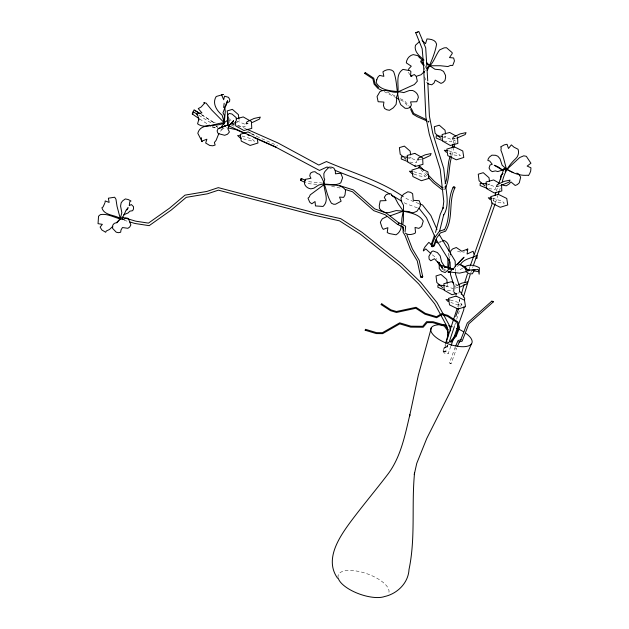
<?xml version="1.0" encoding="UTF-8"?>
<svg xmlns="http://www.w3.org/2000/svg" width="629" height="629" viewBox="0 0 629 629"><rect width="100%" height="100%" fill="white"/><g stroke="black" fill="none" stroke-linecap="round" stroke-linejoin="round"><path stroke-width="0.47" stroke-dasharray="3.15 2.36" d="M229.09 122.757L229.223 120.383L231.008 120.556M458.8 307.353L459.453 299.16M424.622 69.512L424.889 67.798M448.163 256.278L448.713 252.85M449.601 258.181L450.097 255.453M450.246 155.308L451.598 149.773M453.179 143.318L453.855 140.558L455.443 140.935L454.995 142.767M451.85 155.615L453.651 148.271M457.739 306.598L459.768 299.616M460.703 306.527L462.221 301.291M496.375 191.074L497.248 188.33M454.657 325.61L455.522 322.881M456.685 319.241L459.587 310.136M499.67 190.044L500.252 188.213M493.073 201.052L494.276 197.435M495.479 202.758L497.901 195.517M444.302 186.483L443.72 188.142L444.341 187.985M469.085 269.22L470.052 266.452M470.83 272.789L473.087 266.334M428.561 122.773L429.23 120.886M447.919 344.802L445.434 351.8L444.797 352.098L442.918 351.061L445.371 344.134M450.82 346.304L448.225 353.624L446.433 353.883L444.003 352.877L443.382 351.611L445.992 344.236M445.922 347.436L444.923 347.2L445.922 347.436L446.826 344.881M455.137 348.136L456.544 348.387L451.174 363.546L450.576 363.633L449.562 362.878L454.948 347.648L456.355 347.9M222.595 128.929L219.151 132.609M462.732 268.111L457.888 271.02M457.024 266.397L459.524 264.935M439.506 242.676L441.173 241.725M428.577 121.106L427.979 121.428L429.041 121.082M455.011 286.368L457.558 285.165M442.918 351.061L443.563 350.762L445.434 351.8M438.555 242.291L441.11 241.284M234.924 122.804L239.248 121.483L239.036 119.769M221.023 129.244L226.582 127.553M443.374 137.586L445.859 136.823L445.631 134.952M408.473 158.5L410.957 157.745L410.721 155.866M487.349 185.075L489.834 184.313L489.598 182.441M445.922 286.572L447.581 286.061L447.353 284.182M457.692 293.193L459.579 292.682M420.07 159.436L421.768 159.066M498.097 186.192L499.796 185.83M454.995 288.121L458.392 287.39M443.382 351.611L445.183 351.352L447.604 352.358L448.225 353.624M449.562 362.878L451.174 363.546M462.85 252.111L464.595 251.962M455.443 140.935L453.855 140.558M443.697 141.077L451.41 141.832L451.536 139.552L443.964 136.524M236.991 125.926L245.035 126.712L245.168 124.33L237.267 121.169M409.762 162.093L416.5 162.754L416.634 160.474L409.062 157.439M488.639 188.669L495.377 189.321L495.51 187.041L487.939 184.014M443.28 189.518L444.907 189.683M447.345 290.504L453.132 291.07M448.524 150.756L458.258 153.68L460.397 155.74L454.484 155.064L449.114 153.24M242.031 136.021L252.19 139.072L254.415 141.218L248.243 140.519L242.362 138.522M413.623 171.67L423.356 174.595L425.495 176.655L419.582 175.978L414.212 174.162M492.499 198.245L502.233 201.17L504.372 203.23L498.451 202.554L493.089 200.73M450.246 299.994L459.988 302.919L462.118 304.979L456.206 304.302L450.836 302.478M322.724 183.078L308.171 181.647L306.449 180.853M316.796 184.383L307.581 183.589L305.804 182.764M331.609 186.318L341.751 188.37M213.561 122.396L215.275 122.82M212.012 126.696L216.604 127.821M212.28 127.105L216.651 128.174M124.078 220.252L127.75 221.337M457.55 251.175L461.104 252.26M417.357 207.837L405.461 203.489L402.151 201.484M418.945 203.623L408.001 199.417L403.118 196.46M445.686 285.755L453.257 288.79M329.698 168.108L331.491 168.855M238.006 125.305L245.978 128.827M231.142 124.919L234.719 126.523M251.702 134.119L277.617 145.716M251.262 133.482L256.899 136.249M387.26 92.038L395.067 96.025M400.272 98.682L404.612 100.899L409.015 105.994M384.036 91.52L395.319 97.275M400.524 99.932L403.991 101.701L408.245 106.623M442.179 269.259L445.34 270.887M455.333 283.931L458.478 285.723M216.046 126.287L217.744 127.255M201.681 114.8L215.684 123.575M198.858 115.296L212.044 123.551M216.164 126.138L217.807 127.168M199.535 118.905L207.499 124.031M201.406 114.517L213.829 122.812M443.508 268.552L445.678 270.163M432.327 254.816L436.046 257.764L436.77 259.313M228.697 118.37L231.378 120.721M425.739 172.346L427.075 173.746M420.801 169.594L428.019 177.166M408.418 72.256L409.778 74.694M424.536 65.062L425.912 67.586L425.408 70.519M424.599 76.982L426.714 82.706M455.404 268.567L455.49 271.374M415.36 164.79L415.368 165.23M338.111 577.689A26.811 10.819 19.5 0 1 365.543 573.255A26.811 10.819 19.5 0 1 388.235 594.02M447.832 345.903L447.298 346.453L445.623 345.958L445.12 345.101L446.488 345.069L447.832 345.903"/><path stroke-width="0.94" d="M447.864 268.096L447.887 257.984M419.323 57.774L419.331 57.239M447.62 337.71L447.722 330.862L444.333 326.081L432.838 322.661L427.107 322.614L423.175 327.245L410.651 327.135L399.769 323.864L382.652 333.645L376.315 333.59L365.205 330.249L365.591 329.352L376.551 332.647L382.385 332.702L399.69 322.826L410.886 326.192L422.696 326.302L426.627 321.663L433.066 321.726L445.049 325.279L448.249 329.793M230.521 123.842L234.837 122.97L236.276 120.682L236.292 117.733L232.007 114.03L229.176 113.448L227.517 115.154L227.769 120.115L224.254 122.765L220.96 127.538L218.137 128.678L217.115 130.879L217.626 132.57L218.334 133.639L224.734 135.29L227.525 134.213L229.404 132.011L227.855 128.764L228.649 126.115L233.524 120.799L228.649 126.115M223.782 124.526L224.419 115.563L222.973 112.803L227.509 100.711L225.599 106.38M448.988 251.136C449.955 246.78 448.029 241.906 443.673 240.286L442.006 241.245M402.686 226.259L402.623 228.044L403.574 230.835M453.768 290.755L454.154 285.936L450.498 274.574L450.411 271.704M464.005 306.85L463.777 309.712L451.142 345.392M464.532 300.167L464.689 298.256L460.349 291.777M218.939 133.379L216.022 140.495L214.363 142.5L215.157 145.04L212.791 145.786L209.787 145.496L205.667 143.019L206.886 139.229L201.602 141.21L202.106 141.674L197.805 133.285C200.785 121.861 216.565 127.836 224.254 122.765L225.292 111.364L224.671 106.867M408.583 70.55L408.748 68.844L411.272 66.202L406.295 62.853C406.641 58.929 409.322 55.509 413.206 54.605L417.75 55.643L422.57 60.4M365.591 329.352L365.205 330.249M405.06 231.708L405.666 226.526L405.147 225.905L398.409 222.572L386.151 212.964L374.68 208.867L353.349 189.911L339.636 185.61M223.657 107.535L224.168 103.266M450.262 254.541L450.765 250.845L452.558 248.974L456.316 247.504L461.804 251.246L467.764 249.053L467.103 254.014L473.102 251.27L473.92 254.069M401.263 225.544C401.302 229.286 399.321 232.974 396.026 234.806L389.265 233.54L387.228 232.541L387.873 227.69L383.25 229.341L381.976 227.336L380.364 222.407L380.875 221.164L382.338 218.806L386.662 216.612M104.98 202.672L105.224 200.918L109.139 202.428L108.369 198.206L114.659 197.223L115.948 199.196L117.033 206.288L120.281 218.538L116.837 222.863M382.306 90.631L377.966 88.422L374.113 84.168L372.863 78.79L364.749 73.436L365.292 72.594L373.752 78.185L375.033 83.696L378.579 87.612M402.749 224.474L403.393 220.755L403.472 205.251L401.223 201.036L401.043 197.986L403.346 194.377L407.851 191.766L410.643 192.348L412.624 193.685L413.253 200.352L419.158 200.706L420.258 203.34L420.345 206.1L416.933 211.242L413.222 212.775L410.737 212.437L409.204 211.564L396.16 210.581L388.919 212.618L385.105 212.633L380.859 210.133L379.405 208.325L379.279 205.486L380.238 200.832L386.096 200.596L384.272 197.333L386.12 194.723L388.777 193.779L391.026 193.85L392.41 196.083L394.847 197.553L398.181 203.788L403.268 211.108C410.611 213.034 418.977 213.978 423.262 221.038L421.65 226.385L418.867 228.382L415.03 227.454L415.502 232.172L415.006 233.32C411.924 234.578 407.946 235.45 405.194 233.021M449.444 259.093L448.626 268.127M401.577 223.853L401.931 218.184L403.268 211.108L390.184 215.826M126.854 210.023L128.135 207.672L126.099 210.212L123.473 216.046L116.444 222.666L114.219 223.413L112.748 225.182L112.567 228.335L116.231 232.195L118.527 232.675L120.682 232.227L120.988 229.986L122.451 227.541L127.884 228.303L129.708 227.03L130.863 224.891L128.788 219.521L127.671 218.224L125.808 217.964L123.827 219.521C115.846 218.798 108.361 213.113 100.365 214.623L98.549 216.211L98.045 223.68L102.354 224.325L100.121 227.093L101.859 229.962L105.688 232.274L106.238 231.032L109.509 229.475L112.693 226.432M450.6 330.933L449.491 325.673L436.982 302.596L420.699 282.335L401.695 263.865L361.966 232.274L340.698 218.656L313.635 212.594L218.294 187.639L206.925 191.42L184.997 195.139L169.602 208.144L148.452 223.114L135.73 221.18L123.04 217.43L122.427 219.623M415.061 165.506L415.069 166.213M396.207 97.66C401.255 88.878 393.392 75.59 402.969 69.402L409.951 70.66L410.894 71.517L410.517 76.172L414.401 74.552L416.288 76.526L417.326 81.196L414.354 84.53L397.41 92.164C391.458 93.131 385.506 88.225 379.932 91.63L377.07 96.575L378.131 101.725L383.902 102.071L383.454 105.593L384.531 108.447L386.749 109.745L389.461 110.311L393.361 107.779L396.105 104.383L396.687 99.406L396.207 97.66L398.786 99.044M450.018 156.228L448.666 161.763L446.551 179.564L445.143 183.888M452.047 147.933L452.951 144.245M451.63 156.527C448.493 167.117 449.932 178.62 445.214 188.81M453.871 147.359L454.775 143.687M439.647 230.969L443.712 214.772L443.429 215.488C449.224 206.564 446.881 195.635 445.662 185.791M431.4 327.583L418.332 375.191L409.495 416.61L409.833 414.818C404.879 435.74 400.649 457.912 387.071 475.265C374.829 491.249 361.832 506.652 349.842 522.833C338.716 538.086 324.391 559.834 337.592 578.24M461.293 294.309L464.155 284.339M463.487 296.919L470.185 274.637M198.992 118.912L197.561 123.811C205.227 129.59 215.676 122.962 224.254 122.765L222.147 115.233C216.777 110.72 211.847 103.305 216.211 96.496L223.326 94.429L221.573 94.767L223.68 99.767L224.498 96.158L228.469 97.322L229.782 99.539L229.561 101.583L226.243 103.345M464.689 282.563L467.473 273.835M457.157 308.422L446.464 341.319L446.983 342.105L448.666 342.601L449.177 342.121L454.366 326.522M498.703 183.747L503.908 168.784L505.276 168.745L513.162 172.582M498.498 193.708L499.379 190.964M455.593 335.925L458.47 327.662L456.921 322.418L447.455 316.253L441.92 314.594L436.644 317.716L424.921 314.193L415.824 308.273L396.443 312.471L390.467 310.671L381.174 304.625L381.316 304.192L381.842 303.917L390.845 309.83L396.427 311.504L416.013 307.306L425.306 313.352L436.534 316.717L441.81 313.604L447.832 315.412L457.865 321.891L459.571 327.67L456.284 335.957L451.111 342.145L450.49 342.034L450.254 341.657L455.545 335.422M381.842 303.917L381.174 304.625M492.468 202.86L470.374 265.532M494.881 195.627L495.786 192.906M495.18 203.662L473.409 265.414M453.124 187.34C446.716 200.407 451.268 215.48 445.041 228.649L444.239 229.931L444.514 229.554L439.356 231.33L435.071 237.157L431.51 245.664L432.351 246.356L433.318 246.12L436.817 237.786L440.386 232.958L445.599 231.157C453.721 217.878 448.194 201.492 454.94 187.78L454.696 186.931L453.572 186.656L453.124 187.34L453.965 188.032L454.94 187.78M122.451 218.656L123.04 217.43M434.584 235.104L431.101 244.933L431.4 244.209M435.535 232.423L440.253 214.363L443.193 207.704L442.926 208.364L443.783 201.414L440.214 169.327L429.277 134.189L425.864 116.837L423.545 65.054L422.177 48.716L415.722 32.739L418.788 31.45L425.707 47.859L427.744 80.913M436.463 239.956L434.262 246.073M502.288 181.805C504.277 172.629 508.94 164.853 515.733 158.634C518.312 156.291 519.184 152.54 518.068 149.262L514.003 147.186L511.353 144.874L508.491 148.475L507.045 144.269L504.214 144.906L500.637 146.903L501.258 147.776L500.904 150.205C503.507 156.503 504.655 163.045 506.62 169.578L505.189 171.756M445.678 343.269L448.461 333.551L446.96 326.435L434.71 303.838L418.662 283.86L399.855 265.587L360.291 234.122L339.526 220.858L312.967 214.914L218.405 190.162L207.381 193.826L186.192 197.364L171.347 209.952L149.167 225.654L135.109 223.515L129.59 221.888M455.789 316.568L458.73 308.265M460.64 340.124L467.284 323.062L491.729 301.205L493.136 301.456L493.356 301.841L468.896 323.754L462.103 341.217L458.856 341.877L459.547 341.578L457.299 346.681M104.713 203.371L103.07 206.933L101.898 207.774C104.06 215.723 114.572 214.583 120.281 218.538L121.837 212.72L120.571 206.076L121.138 202.892L122.592 200.903L125.352 198.937L128.245 199.542L131.005 201.013L129.802 201.563L129.244 205.644L131.312 204.519L133.49 206.666L133.529 208.977L132.625 210.699L129.778 211.179L128.151 212.909L123.716 214.788M199.786 113.472L194.109 109.792L192.215 113.928L198.733 118.394M419.181 166.693L418.835 167.526L419.747 166.056L423.742 170.247M406.947 234.876L412.349 248.809L419.173 260.28L422.735 276.784L420.691 276.799L420.95 276.17M471.483 343.851L451.787 388.769L426.753 438.468L416.744 463.384L414.267 474.455L414.566 472.882C411.374 505.016 415.722 537.701 409.007 569.528C408.363 582.965 397.253 593.768 384.555 596.544A26.811 10.819 19.5 0 1 357.83 593.414A26.811 10.819 19.5 0 1 338.292 578.397M455.742 345.856L458.109 340.478L461.316 339.825M420.825 276.54L420.62 277.004L421.658 277.546L422.507 277.428L421.996 276.807M427.28 70.409C431.062 62.027 435.095 53.253 436.581 44.172C435.677 39.8 430.692 39.132 426.989 38.943L425.519 43.684L422.051 40.398M192.364 114.289L193.386 112.402M365.292 72.594L364.749 73.436M475.972 257.961L477.049 258.307L477.002 255.311C471.569 258.448 464.186 258.48 460.357 264.447L467.402 270.258L474.785 269.699L472.324 273.812L469.092 273.757L466.443 271.932L464.996 266.657L458.258 263.85L456.575 264.557L453.989 268.143L451.685 269.503M431.832 245.436L431.368 246.143L432.225 246.812L433.208 246.521L432.964 245.672M431.51 245.664L431.958 244.988M204.048 103.754L201.178 106.985L198.245 108.605L201.925 112.882L196.728 113.943L197.883 116.208M444.931 267.121L441.519 261.688L440.182 255.877L437.391 252.551L433.106 250.971L431.667 251.631L428.907 256.31L429.12 259.077L430.747 260.783L434.474 258.739L438.106 262.686L439.207 262.678L439.27 268.544L441.668 271.327L445.183 272.53L448.886 269.204L453.289 269.11L452.566 268.89L450.576 271.366L448.493 272.514L447.848 271.775M466.498 250.216L467.764 249.053M305.592 180.452L301.307 178.463L300.489 179.21L300.497 180.295L304.923 182.355M426.871 68.388C433.593 63.938 435.048 56.028 439.577 49.943L444.098 47.875L446.472 47.702L452.157 52.632L452.235 53.528L449.483 57.601L453.635 57.954L454.452 60.95L452.715 65.487L450.561 65.377L447.974 66.548L440.402 65.746L429.749 65.754L426.879 63.615M424.166 71.714L421.021 74.788L416.602 76.219M419.574 41.506L415.454 45.28C413.733 51.649 419.865 56.351 424.009 60.085M456.072 336.114L456.017 335.611M503.011 173.415L500.778 175.648L500.66 179.328M464.351 267.136C468.794 263.826 474.926 265.179 479.4 267.789L479.156 274.189L478.119 269.377L473.613 270.093M252.3 122.49L259.407 119.125L260.304 117.104L254.1 118.441L246.993 121.806L246.096 123.827L247.873 123.441M423.466 158.705L430.275 155.481L431.14 153.539L425.188 154.828L418.379 158.052L417.522 159.986L419.221 159.617M458.415 284.756L461.82 283.144L467.764 281.863L466.907 283.805L460.098 287.021M218.137 128.678L227.981 124.896L227.816 117.702M226.063 125.509L220.96 127.538L227.981 124.896L227.517 115.154M417.742 32.228L415.722 32.739M424.323 71.753L424.292 72.17M236.237 118.818L243.234 116.931L251.435 121.594L251.765 128.387L243.887 130.518L235.694 125.855L235.505 121.971M456.748 293.444L452.031 294.718L444.176 290.252L443.862 283.734L451.41 281.698L453.761 283.034M472.552 270.211L474.785 269.699M467.158 271.429L459.563 273.135L448.831 271.885M454.971 138.522L452.424 139.072L453.289 137.13L460.098 133.906L466.042 132.625L465.185 134.567L456.67 138.152M498.097 186.192L496.399 186.561L497.256 184.619L504.065 181.404L510.017 180.114L509.152 182.056L500.645 185.641M493.356 301.841L491.729 301.205M300.497 180.295L301.322 180.216L301.826 179.084L301.307 178.463M345.313 189.486L352.444 191.727L373.752 210.66L385.255 214.78L397.457 224.341L398.338 224.286L398.92 223.193L398.409 222.572M448.776 271.744L450.623 271.697M467.402 270.258L469.163 270.305M442.038 136.336L436.251 135.77L436.125 138.05L442.855 140.747M408.095 157.344L401.349 156.684L401.223 158.964L407.954 161.661M486.972 183.92L480.226 183.259L480.1 185.539L487.672 188.574M444.719 285.66L437.981 285.008L437.847 287.288L444.577 289.977M447.683 150.653L444.302 150.268L446.433 152.328M240.262 135.817L237.62 135.518L239.846 137.665L241.528 138.231M411.932 171.473L409.4 171.19L411.531 173.25L413.316 173.856M491.65 198.151L488.277 197.758L490.408 199.818M449.405 299.891L446.024 299.506L448.155 301.566M466.938 269.715L469.863 270.116M473.488 270.722L477.678 271.563M228.351 127.954L236.315 129.739L245.106 133.631M452.566 268.89L444.168 266.775L453.289 269.11L440.206 264.974M496.635 166.119L494.221 165.262L503.043 170.388L497.445 166.402M419.858 203.977L422.594 205.03L430.841 215.48L437.013 229.483M230.843 123.465L234.358 124.872M328.802 167.739L327.009 166.992L319.493 170.451L276.752 147.658L253.896 137.531M335.076 170.341C353.349 178.038 372.58 183.888 389.736 193.968M426.588 119.73L413.693 113.464L411.523 108.903L409.644 106.718M427.091 121.043L417.349 116.758L412.915 114.171L410.674 109.438M246.867 129.22L277.884 142.925L318.809 165.057L326.467 161.535C351.878 172.692 379.13 180.256 402.308 195.965M247.74 134.803L249.501 135.581M229.074 126.052L276.446 147.241M516.865 173.101L518.563 173.918L520.663 177.181L519.295 182.803L517.4 184.556L515.222 185.484L510.945 181.915L509.238 183.896L506.345 185.807L503.845 185.461L502.335 184.509M250.46 133.089L248.038 131.901L240.223 134.339L241.269 141.116L250.13 145.456L257.945 143.027L257.347 139.151M397.457 224.341L403.582 227.368L403.032 232.117L405.076 235.561L410.478 249.501L417.255 260.886L420.691 276.799M435.276 241.646L437.768 242.983M455.97 136.037L449.688 132.46L442.14 134.496L442.454 141.014L450.309 145.48L457.857 143.443L457.542 136.933M499.159 183.078L493.655 179.949L486.115 181.985L486.429 188.503L494.284 192.977L501.832 190.933L501.517 184.423M391.395 194.966L401.326 200.981M195.084 110.665L200.03 113.763M193.087 111.679L197.207 114.258M209.095 125.053L210.691 126.083M427.461 83.201L428.954 84.192L431.793 84.781L434.073 82.934L435.237 80.119L441 83.39L442.997 82.501L444.97 80.536L445.615 77.438L445.521 75.346L443.547 71.391L440.638 69.811L434.961 69.253L429.749 65.754L426.651 62.562M503.043 170.388L502.532 170.042L497.814 171.56L495.377 170.899L492.224 171.638L490.329 170.317L489.048 168.006L490.054 164.987L492.279 164.318L489.637 160.953L487.884 160.521L488.159 159.058L489.386 157.085L491.925 155.174L495.463 155.284L497.846 156.236L500.039 158.799L502.115 165.168C508.491 171.513 518.414 176.167 527.519 175.224L528.439 175.601L529.689 173.58L530.679 171.119L530.955 167.809L527.157 166.08L530.931 163.225L526.316 156.306L523.753 155.819L519.672 157.541L506.086 170.137L504.411 169.641L503.908 168.784M442.148 187.607L434.395 181.435L427.736 174.445M441.652 189.36L433.263 182.677L428.671 177.858M430.849 253.589L425.809 248.919L423.333 250.963L423.616 249.406L425.039 246.804L428.852 242.354L433.405 246.324M204.433 103.195L203.788 102.645L206.084 103.117L211.761 110.083L224.254 122.765M440.001 265.234L442.643 267.506L438.106 262.686L439.71 264.817M440.882 138.341L435.103 133.285L434.293 126.712L439.27 125.195L445.049 130.25L445.513 134.008M484.857 185.83L479.078 180.775L478.268 174.202L483.245 172.684L489.024 177.74L489.488 181.498M403.095 156.731L400.201 154.199L399.391 147.626L404.368 146.109L410.147 151.172L410.611 154.923M404.533 157.997L405.98 159.255M442.612 287.579L436.825 282.523L436.015 275.95L440.992 274.433L446.771 279.488L447.235 283.247M423.93 64.52L421.021 60.345M423.38 65.353L420.526 61.524M410.485 75.331L411.901 76.62M453.69 291.722L456.41 294.608M422.224 276.162L422.735 276.784M464.996 266.657L468.416 270.965M419.189 208.506L426.533 217.807L434.898 236.811M441.306 266.955L442.376 268.379L439.207 262.678M439.6 264.801L437.855 261.64M436.039 239.397L450.097 262.128L450.317 268.827M439.333 234.735L455.16 261.074L455.341 266.696M459.319 285.81L455.585 274.189L455.522 272.318M433.074 245.271L433.318 246.12M201.217 137.617L201.579 139.245M198.269 116.955L198.898 119.99M238.926 118.912L238.399 114.627L232.368 109.344L227.179 110.932L228.02 117.788M445.34 182.921L443.744 168.541L432.776 133.301L429.418 116.247L427.822 82.831M459.264 286.171L459.532 291.754M465.963 333.362A21.748 8.775 19.5 0 1 463.455 346.713A21.748 8.775 19.5 0 1 432.752 334.251A21.748 8.775 19.5 0 1 445.922 325.232M448.563 325.751A21.748 8.775 19.5 0 1 452.188 326.726M456.638 328.307A21.748 8.775 19.5 0 1 463.919 331.986M345.588 190.123L344.983 195.069L343.631 197.357L339.526 197.081L341.13 201.201L335.595 204.205L333.755 204.283L331.444 203.253C325.893 194.534 325.838 182.795 319.595 174.406L317.315 173.518L315.011 171.693L312.707 171.953L310.435 173.195L309.751 175.837L310.954 178.29L305.269 179.367L304.467 183.511C305.175 186.538 307.864 188.393 310.805 188.857L313.855 188.197L318.589 185.099C325.893 182.268 334.227 187.041 340.784 182.835L342.593 177.732L340.792 173.203L335.438 173.824L335.328 170.679L333.834 168.077L331.577 167.188L328.991 167.11L324.91 171.528L323.841 173.635L324.021 177.944L324.706 179.32C321.38 188.228 330.917 199.196 323.054 206.446L315.459 205.935L315.043 201.555L311.772 203.804L309.688 202.168L308.013 198.166L309.216 197.113L310.254 194.833L324.43 184.352C331.459 185.767 340.792 183.338 345.588 190.123M376.747 79.844L376.166 82.478C380.922 92.156 394.91 90.434 403.716 92.612L409.314 90.552L412.663 90.513C415.627 91.63 418.104 94.059 418.356 97.353L416.752 101.733L410.564 101.906L411.39 104.941L410.179 107.48L407.545 108.377L405.076 108.274L400.744 104.673C395.838 94.436 397.811 81.904 393.542 71.478C390.664 68.49 385.86 69.465 382.935 71.785L383.863 76.337L379.586 75.394L377.722 77.375L376.747 79.844M461.772 259.368L456.937 264.644L464.037 257.222L461.772 259.368M454.287 146.809L446.802 149.144L447.801 155.638L456.292 159.805L463.785 157.47L462.779 150.976L454.287 146.809M419.386 167.731L411.893 170.066L412.899 176.56L421.391 180.72L428.876 178.384L427.877 171.89L419.386 167.731M498.262 194.298L490.769 196.633L491.776 203.128L500.267 207.295L507.752 204.96L506.754 198.465L498.262 194.298M456.009 296.047L448.524 298.382L449.523 304.876L458.014 309.043L465.507 306.708L464.501 300.206L456.009 296.047M414.778 153.374L407.238 155.418L407.553 161.928L415.407 166.402L422.955 164.358L422.641 157.848L414.778 153.374"/></g></svg>
